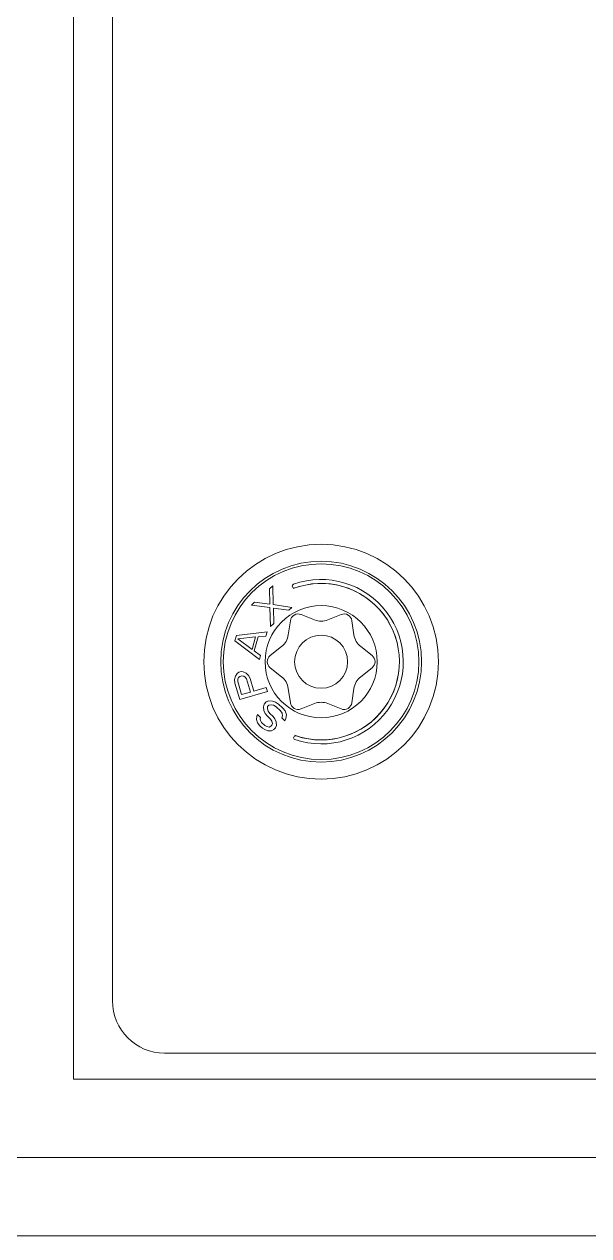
# Model space of a CAD drawing. Header units: millimetres. Extents: x 1177 to 4147, y 93 to 2194.
# Drawn here: x 2865.93 to 2887.57, y 1341.89 to 1388.33 of the extents above; entities that cross this region are included whole.
import ezdxf

# ---------------------------------------------------------------- set-up
doc = ezdxf.new("R2010")
doc.units = ezdxf.units.MM
doc.header["$LTSCALE"] = 0.1
doc.layers.get('0').update_dxf_attribs({"lineweight": 13})

msp = doc.modelspace()

# ---------------------------------------------------------------- linework, layer by layer
for p, q in [((2867.81, 1347.895), (2867.81, 1915.895)), ((2869.31, 1350.895), (2869.31, 1912.895)), ((2875.456, 1366.797), (2875.333, 1366.687)), ((2875.333, 1366.687), (2875.456, 1366.797)), ((2875.333, 1366.687), (2875.342, 1366.099)), ((2875.342, 1366.099), (2875.333, 1366.687)), ((2875.456, 1366.797), (2875.466, 1366.084)), ((2875.466, 1366.084), (2875.456, 1366.797)), ((2874.759, 1366.175), (2874.635, 1366.065)), ((2874.635, 1366.065), (2874.759, 1366.175)), ((2875.343, 1365.974), (2874.635, 1366.065)), ((2874.635, 1366.065), (2875.343, 1365.974)), ((2875.342, 1366.099), (2874.759, 1366.175)), ((2874.759, 1366.175), (2875.342, 1366.099)), ((2876.189, 1365.977), (2875.466, 1366.084)), ((2875.466, 1366.084), (2876.189, 1365.977)), ((2875.343, 1365.974), (2875.368, 1365.244)), ((2875.368, 1365.244), (2875.343, 1365.974)), ((2876.066, 1365.867), (2875.482, 1365.942)), ((2875.482, 1365.942), (2876.066, 1365.867)), ((2875.482, 1365.942), (2875.491, 1365.354)), ((2875.491, 1365.354), (2875.482, 1365.942)), ((2876.189, 1365.977), (2876.066, 1365.867)), ((2876.066, 1365.867), (2876.189, 1365.977)), ((2876.539, 1365.702), (2877.051, 1365.498)), ((2877.569, 1365.498), (2878.082, 1365.702)), ((2875.491, 1365.354), (2875.368, 1365.244)), ((2875.368, 1365.244), (2875.491, 1365.354)), ((2876.051, 1364.921), (2876.131, 1365.467)), ((2878.49, 1365.467), (2878.569, 1364.921)), ((2874.061, 1364.901), (2874.002, 1364.689)), ((2874.002, 1364.689), (2874.061, 1364.901)), ((2874.947, 1363.974), (2874.002, 1364.689)), ((2874.002, 1364.689), (2874.947, 1363.974)), ((2875.238, 1365.034), (2874.061, 1364.901)), ((2874.061, 1364.901), (2875.238, 1365.034)), ((2874.122, 1364.77), (2874.797, 1364.842)), ((2874.122, 1364.77), (2874.797, 1364.842)), ((2874.666, 1364.364), (2874.122, 1364.77)), ((2874.666, 1364.364), (2874.122, 1364.77)), ((2874.797, 1364.842), (2874.666, 1364.364)), ((2874.797, 1364.842), (2874.666, 1364.364)), ((2874.894, 1364.843), (2874.749, 1364.313)), ((2874.749, 1364.313), (2874.894, 1364.843)), ((2875.194, 1364.875), (2874.894, 1364.843)), ((2874.894, 1364.843), (2875.194, 1364.875)), ((2875.238, 1365.034), (2875.194, 1364.875)), ((2875.194, 1364.875), (2875.238, 1365.034)), ((2874.99, 1364.133), (2874.749, 1364.313)), ((2874.749, 1364.313), (2874.99, 1364.133)), ((2874.99, 1364.133), (2874.947, 1363.974)), ((2874.947, 1363.974), (2874.99, 1364.133)), ((2875.359, 1364.13), (2875.792, 1364.472)), ((2878.828, 1364.472), (2879.262, 1364.13)), ((2874.027, 1363.338), (2873.991, 1363.213)), ((2873.991, 1363.213), (2874.027, 1363.338)), ((2874.007, 1363.074), (2873.991, 1363.213)), ((2873.991, 1363.213), (2874.007, 1363.074)), ((2874.093, 1363.444), (2874.027, 1363.338)), ((2874.027, 1363.338), (2874.093, 1363.444)), ((2874.153, 1363.49), (2874.093, 1363.444)), ((2874.093, 1363.444), (2874.153, 1363.49)), ((2874.14, 1363.286), (2874.111, 1363.22)), ((2874.111, 1363.22), (2874.14, 1363.286)), ((2874.111, 1363.22), (2874.112, 1363.134)), ((2874.112, 1363.134), (2874.111, 1363.22)), ((2874.199, 1363.332), (2874.14, 1363.286)), ((2874.14, 1363.286), (2874.199, 1363.332)), ((2874.242, 1363.517), (2874.153, 1363.49)), ((2874.153, 1363.49), (2874.242, 1363.517)), ((2874.267, 1363.352), (2874.199, 1363.332)), ((2874.199, 1363.332), (2874.267, 1363.352)), ((2874.317, 1363.51), (2874.242, 1363.517)), ((2874.242, 1363.517), (2874.317, 1363.51)), ((2874.342, 1363.345), (2874.267, 1363.352)), ((2874.267, 1363.352), (2874.342, 1363.345)), ((2874.431, 1363.458), (2874.317, 1363.51)), ((2874.317, 1363.51), (2874.431, 1363.458)), ((2874.402, 1363.306), (2874.342, 1363.345)), ((2874.342, 1363.345), (2874.402, 1363.306)), ((2874.448, 1363.234), (2874.402, 1363.306)), ((2874.402, 1363.306), (2874.448, 1363.234)), ((2874.529, 1363.372), (2874.431, 1363.458)), ((2874.431, 1363.458), (2874.529, 1363.372)), ((2874.597, 1362.733), (2874.448, 1363.234)), ((2874.448, 1363.234), (2874.597, 1362.733)), ((2874.591, 1363.247), (2874.529, 1363.372)), ((2874.529, 1363.372), (2874.591, 1363.247)), ((2874.731, 1362.772), (2874.591, 1363.247)), ((2874.591, 1363.247), (2874.731, 1362.772)), ((2875.792, 1363.318), (2875.359, 1363.659)), ((2879.262, 1363.659), (2878.828, 1363.318)), ((2874.195, 1362.441), (2874.007, 1363.074)), ((2874.007, 1363.074), (2874.195, 1362.441)), ((2874.26, 1362.633), (2874.112, 1363.134)), ((2874.112, 1363.134), (2874.26, 1362.633)), ((2875.249, 1362.754), (2874.195, 1362.441)), ((2874.195, 1362.441), (2875.249, 1362.754)), ((2874.597, 1362.733), (2874.26, 1362.633)), ((2874.26, 1362.633), (2874.597, 1362.733)), ((2875.202, 1362.912), (2874.731, 1362.772)), ((2874.731, 1362.772), (2875.202, 1362.912)), ((2875.249, 1362.754), (2875.202, 1362.912)), ((2875.202, 1362.912), (2875.249, 1362.754)), ((2876.131, 1362.323), (2876.051, 1362.869)), ((2878.569, 1362.869), (2878.49, 1362.323)), ((2875.123, 1362.273), (2875.1, 1362.167)), ((2875.123, 1362.273), (2875.1, 1362.167)), ((2875.203, 1362.359), (2875.123, 1362.273)), ((2875.203, 1362.359), (2875.123, 1362.273)), ((2875.307, 1362.391), (2875.203, 1362.359)), ((2875.307, 1362.391), (2875.203, 1362.359)), ((2875.451, 1362.385), (2875.307, 1362.391)), ((2875.451, 1362.385), (2875.307, 1362.391)), ((2875.563, 1362.345), (2875.451, 1362.385)), ((2875.563, 1362.345), (2875.451, 1362.385)), ((2875.68, 1362.269), (2875.563, 1362.345)), ((2875.68, 1362.269), (2875.563, 1362.345)), ((2875.842, 1362.12), (2875.68, 1362.269)), ((2875.842, 1362.12), (2875.68, 1362.269)), ((2877.051, 1362.291), (2876.539, 1362.087)), ((2878.082, 1362.087), (2877.569, 1362.291)), ((2874.839, 1361.803), (2874.837, 1361.678)), ((2874.839, 1361.803), (2874.837, 1361.678)), ((2874.867, 1361.873), (2874.839, 1361.803)), ((2874.867, 1361.873), (2874.839, 1361.803)), ((2874.988, 1361.761), (2874.867, 1361.873)), ((2874.988, 1361.761), (2874.867, 1361.873)), ((2875.1, 1362.167), (2875.118, 1362.024)), ((2875.1, 1362.167), (2875.118, 1362.024)), ((2875.118, 1362.024), (2875.167, 1361.915)), ((2875.118, 1362.024), (2875.167, 1361.915)), ((2875.167, 1361.915), (2875.252, 1361.804)), ((2875.167, 1361.915), (2875.252, 1361.804)), ((2875.252, 1361.804), (2875.373, 1361.693)), ((2875.252, 1361.804), (2875.373, 1361.693)), ((2875.253, 1362.09), (2875.26, 1362.179)), ((2875.253, 1362.09), (2875.26, 1362.179)), ((2875.282, 1361.999), (2875.253, 1362.09)), ((2875.282, 1361.999), (2875.253, 1362.09)), ((2875.26, 1362.179), (2875.308, 1362.23)), ((2875.26, 1362.179), (2875.308, 1362.23)), ((2875.347, 1361.908), (2875.282, 1361.999)), ((2875.347, 1361.908), (2875.282, 1361.999)), ((2875.308, 1362.23), (2875.396, 1362.245)), ((2875.308, 1362.23), (2875.396, 1362.245)), ((2875.469, 1361.796), (2875.347, 1361.908)), ((2875.469, 1361.796), (2875.347, 1361.908)), ((2875.396, 1362.245), (2875.488, 1362.223)), ((2875.396, 1362.245), (2875.488, 1362.223)), ((2875.488, 1362.223), (2875.585, 1362.166)), ((2875.488, 1362.223), (2875.585, 1362.166)), ((2875.585, 1362.166), (2875.747, 1362.017)), ((2875.585, 1362.166), (2875.747, 1362.017)), ((2875.747, 1362.017), (2875.812, 1361.925)), ((2875.747, 1362.017), (2875.812, 1361.925)), ((2875.825, 1361.817), (2875.798, 1361.747)), ((2875.825, 1361.817), (2875.798, 1361.747)), ((2875.812, 1361.925), (2875.825, 1361.817)), ((2875.812, 1361.925), (2875.825, 1361.817)), ((2875.927, 1362.009), (2875.842, 1362.12)), ((2875.927, 1362.009), (2875.842, 1362.12)), ((2875.981, 1361.865), (2875.927, 1362.009)), ((2875.981, 1361.865), (2875.927, 1362.009)), ((2875.962, 1361.723), (2875.981, 1361.865)), ((2875.962, 1361.723), (2875.981, 1361.865)), ((2874.837, 1361.678), (2874.87, 1361.552)), ((2874.837, 1361.678), (2874.87, 1361.552)), ((2874.87, 1361.552), (2874.955, 1361.442)), ((2874.87, 1361.552), (2874.955, 1361.442)), ((2874.955, 1361.442), (2875.056, 1361.348)), ((2874.955, 1361.442), (2875.056, 1361.348)), ((2874.976, 1361.708), (2874.988, 1361.761)), ((2874.976, 1361.708), (2874.988, 1361.761)), ((2874.985, 1361.637), (2874.976, 1361.708)), ((2874.985, 1361.637), (2874.976, 1361.708)), ((2875.03, 1361.564), (2874.985, 1361.637)), ((2875.03, 1361.564), (2874.985, 1361.637)), ((2875.151, 1361.452), (2875.03, 1361.564)), ((2875.151, 1361.452), (2875.03, 1361.564)), ((2875.056, 1361.348), (2875.153, 1361.291)), ((2875.056, 1361.348), (2875.153, 1361.291)), ((2875.228, 1361.413), (2875.151, 1361.452)), ((2875.228, 1361.413), (2875.151, 1361.452)), ((2875.32, 1361.391), (2875.228, 1361.413)), ((2875.32, 1361.391), (2875.228, 1361.413)), ((2875.388, 1361.424), (2875.32, 1361.391)), ((2875.388, 1361.424), (2875.32, 1361.391)), ((2875.373, 1361.693), (2875.418, 1361.619)), ((2875.373, 1361.693), (2875.418, 1361.619)), ((2875.42, 1361.459), (2875.388, 1361.424)), ((2875.42, 1361.459), (2875.388, 1361.424)), ((2875.418, 1361.619), (2875.447, 1361.529)), ((2875.418, 1361.619), (2875.447, 1361.529)), ((2875.447, 1361.529), (2875.42, 1361.459)), ((2875.447, 1361.529), (2875.42, 1361.459)), ((2875.534, 1361.704), (2875.469, 1361.796)), ((2875.534, 1361.704), (2875.469, 1361.796)), ((2875.493, 1361.295), (2875.557, 1361.364)), ((2875.493, 1361.295), (2875.557, 1361.364)), ((2875.583, 1361.595), (2875.534, 1361.704)), ((2875.583, 1361.595), (2875.534, 1361.704)), ((2875.557, 1361.364), (2875.6, 1361.452)), ((2875.557, 1361.364), (2875.6, 1361.452)), ((2875.6, 1361.452), (2875.583, 1361.595)), ((2875.6, 1361.452), (2875.583, 1361.595)), ((2875.798, 1361.747), (2875.919, 1361.635)), ((2875.798, 1361.747), (2875.919, 1361.635)), ((2875.919, 1361.635), (2875.962, 1361.723)), ((2875.919, 1361.635), (2875.962, 1361.723)), ((2875.153, 1361.291), (2875.265, 1361.251)), ((2875.153, 1361.291), (2875.265, 1361.251)), ((2875.265, 1361.251), (2875.41, 1361.245)), ((2875.265, 1361.251), (2875.41, 1361.245)), ((2875.41, 1361.245), (2875.493, 1361.295)), ((2875.41, 1361.245), (2875.493, 1361.295)), ((2871.31, 1348.895), (2923.809, 1348.895)), ((2867.81, 1347.895), (2924.81, 1347.895)), ((2924.81, 1344.895), (2493.81, 1344.895)), ((2407.81, 1341.895), (2921.81, 1341.895))]:
    msp.add_line(p, q)
for radius in [4.5, 3.85, 3.75, 2.15, 1.016]:
    msp.add_circle((2877.31, 1363.895), radius)
for centre, radius, start, end in [((2877.31, 1363.895), 3.15, 251.3976, 109.6024), ((2876.279, 1366.792), 0.075, 109.6024, 289.6024), ((2877.31, 1363.895), 3, 250, 111), ((2877.31, 1363.895), 3, 251.3976, 109.6024), ((2876.427, 1365.424), 0.3, 68.262, 171.738), ((2878.193, 1365.424), 0.3, 8.262, 111.738), ((2877.31, 1366.148), 0.7, 248.262, 291.738), ((2875.359, 1365.022), 0.7, 308.262, 351.738), ((2879.262, 1365.022), 0.7, 188.262, 231.738), ((2875.545, 1363.895), 0.3, 128.262, 231.738), ((2879.076, 1363.895), 0.3, 308.262, 51.738), ((2875.359, 1362.768), 0.7, 8.262, 51.738), ((2879.262, 1362.768), 0.7, 128.262, 171.738), ((2876.427, 1362.366), 0.3, 188.262, 291.738), ((2877.31, 1361.641), 0.7, 68.262, 111.738), ((2878.193, 1362.366), 0.3, 248.262, 351.738), ((2876.329, 1360.98), 0.075, 71.3976, 251.3976), ((2871.31, 1350.895), 2, 180, 270)]:
    msp.add_arc(centre, radius, start, end)

doc.saveas('drawing.dxf')
